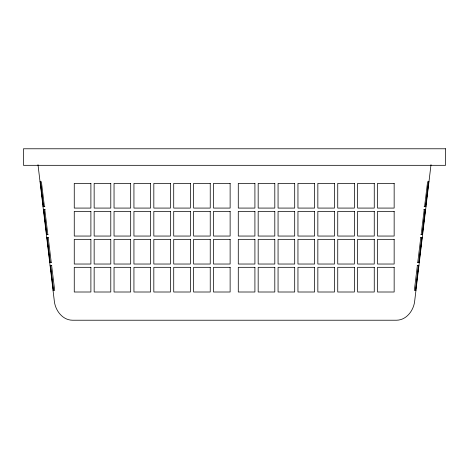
<?xml version="1.0" encoding="UTF-8"?>
<svg xmlns="http://www.w3.org/2000/svg" width="469" height="469" viewBox="0 0 469 469"><rect width="100%" height="100%" fill="white"/><g stroke="black" fill="none" stroke-linecap="round" stroke-linejoin="round"><path stroke-width="0.7" d="M415.481 290.358L418.442 265.665M418.84 262.376L421.801 237.689M422.194 234.4L425.16 209.707M425.553 206.424L428.514 181.732M415.698 290.358L418.659 265.665M419.057 262.376L422.018 237.689M422.411 234.4L425.377 209.707M425.77 206.424L428.73 181.732M431.011 164.637L414.602 301.719C413.382 310.806 406.336 320.163 396.51 320.221L72.49 320.221C62.664 320.163 55.618 310.806 54.398 301.719L37.989 164.637M417.357 265.665L414.344 290.358L415.962 290.358M417.762 262.376L420.775 237.689M421.174 234.4L424.193 209.707M424.592 206.424L427.605 181.732L428.965 181.732M40.035 181.732L41.395 181.732L44.408 206.424M42.99 206.424L44.889 206.424M424.111 206.424L426.01 206.424M43.383 209.707L45.27 209.707M423.73 209.707L425.618 209.707M46.343 234.4L48.155 234.4M420.845 234.4L422.657 234.4M46.736 237.689L48.541 237.689M420.459 237.689L422.264 237.689M49.691 262.376L51.426 262.376M417.574 262.376L419.309 262.376M50.083 265.665L51.813 265.665M417.187 265.665L418.917 265.665M53.038 290.358L54.697 290.358L51.643 265.665M44.807 209.707L47.826 234.4M48.225 237.689L51.238 262.376M40.486 181.732L43.447 206.424M43.84 209.707L46.806 234.4M47.199 237.689L50.16 262.376M50.558 265.665L53.519 290.358M40.27 181.732L43.23 206.424M43.623 209.707L46.589 234.4M46.982 237.689L49.943 262.376M50.341 265.665L53.302 290.358M445.55 148.779L23.45 148.779L23.45 165.323L445.55 165.323L445.55 148.779M90.892 183.385L74.26 183.385L74.26 208.078L90.892 208.078L90.892 183.385M110.784 183.385L94.152 183.385L94.152 208.078L110.784 208.078L110.784 183.385M130.675 183.385L114.043 183.385L114.043 208.078L130.675 208.078L130.675 183.385M150.567 183.385L133.935 183.385L133.935 208.078L150.567 208.078L150.567 183.385M170.458 183.385L153.826 183.385L153.826 208.078L170.458 208.078L170.458 183.385M190.35 183.385L173.718 183.385L173.718 208.078L190.35 208.078L190.35 183.385M210.241 183.385L193.609 183.385L193.609 208.078L210.241 208.078L210.241 183.385M230.132 183.385L213.501 183.385L213.501 208.078L230.132 208.078L230.132 183.385M254.913 183.385L238.281 183.385L238.281 208.078L254.913 208.078L254.913 183.385M274.805 183.385L258.173 183.385L258.173 208.078L274.805 208.078L274.805 183.385M294.696 183.385L278.064 183.385L278.064 208.078L294.696 208.078L294.696 183.385M314.588 183.385L297.956 183.385L297.956 208.078L314.588 208.078L314.588 183.385M334.479 183.385L317.847 183.385L317.847 208.078L334.479 208.078L334.479 183.385M354.371 183.385L337.739 183.385L337.739 208.078L354.371 208.078L354.371 183.385M374.262 183.385L357.63 183.385L357.63 208.078L374.262 208.078L374.262 183.385M394.153 183.385L377.522 183.385L377.522 208.078L394.153 208.078L394.153 183.385M90.892 211.361L74.26 211.361L74.26 236.054L90.892 236.054L90.892 211.361M110.784 211.361L94.152 211.361L94.152 236.054L110.784 236.054L110.784 211.361M130.675 211.361L114.043 211.361L114.043 236.054L130.675 236.054L130.675 211.361M150.567 211.361L133.935 211.361L133.935 236.054L150.567 236.054L150.567 211.361M170.458 211.361L153.826 211.361L153.826 236.054L170.458 236.054L170.458 211.361M190.35 211.361L173.718 211.361L173.718 236.054L190.35 236.054L190.35 211.361M210.241 211.361L193.609 211.361L193.609 236.054L210.241 236.054L210.241 211.361M230.132 211.361L213.501 211.361L213.501 236.054L230.132 236.054L230.132 211.361M254.913 211.361L238.281 211.361L238.281 236.054L254.913 236.054L254.913 211.361M274.805 211.361L258.173 211.361L258.173 236.054L274.805 236.054L274.805 211.361M294.696 211.361L278.064 211.361L278.064 236.054L294.696 236.054L294.696 211.361M314.588 211.361L297.956 211.361L297.956 236.054L314.588 236.054L314.588 211.361M334.479 211.361L317.847 211.361L317.847 236.054L334.479 236.054L334.479 211.361M354.371 211.361L337.739 211.361L337.739 236.054L354.371 236.054L354.371 211.361M374.262 211.361L357.63 211.361L357.63 236.054L374.262 236.054L374.262 211.361M394.153 211.361L377.522 211.361L377.522 236.054L394.153 236.054L394.153 211.361M90.892 239.337L74.26 239.337L74.26 264.029L90.892 264.029L90.892 239.337M110.784 239.337L94.152 239.337L94.152 264.029L110.784 264.029L110.784 239.337M130.675 239.337L114.043 239.337L114.043 264.029L130.675 264.029L130.675 239.337M150.567 239.337L133.935 239.337L133.935 264.029L150.567 264.029L150.567 239.337M170.458 239.337L153.826 239.337L153.826 264.029L170.458 264.029L170.458 239.337M190.35 239.337L173.718 239.337L173.718 264.029L190.35 264.029L190.35 239.337M210.241 239.337L193.609 239.337L193.609 264.029L210.241 264.029L210.241 239.337M230.132 239.337L213.501 239.337L213.501 264.029L230.132 264.029L230.132 239.337M254.913 239.337L238.281 239.337L238.281 264.029L254.913 264.029L254.913 239.337M274.805 239.337L258.173 239.337L258.173 264.029L274.805 264.029L274.805 239.337M294.696 239.337L278.064 239.337L278.064 264.029L294.696 264.029L294.696 239.337M314.588 239.337L297.956 239.337L297.956 264.029L314.588 264.029L314.588 239.337M334.479 239.337L317.847 239.337L317.847 264.029L334.479 264.029L334.479 239.337M354.371 239.337L337.739 239.337L337.739 264.029L354.371 264.029L354.371 239.337M374.262 239.337L357.63 239.337L357.63 264.029L374.262 264.029L374.262 239.337M394.153 239.337L377.522 239.337L377.522 264.029L394.153 264.029L394.153 239.337M90.892 267.318L74.26 267.318L74.26 292.005L90.892 292.005L90.892 267.318M110.784 267.318L94.152 267.318L94.152 292.005L110.784 292.005L110.784 267.318M130.675 267.318L114.043 267.318L114.043 292.005L130.675 292.005L130.675 267.318M150.567 267.318L133.935 267.318L133.935 292.005L150.567 292.005L150.567 267.318M170.458 267.318L153.826 267.318L153.826 292.005L170.458 292.005L170.458 267.318M190.35 267.318L173.718 267.318L173.718 292.005L190.35 292.005L190.35 267.318M210.241 267.318L193.609 267.318L193.609 292.005L210.241 292.005L210.241 267.318M230.132 267.318L213.501 267.318L213.501 292.005L230.132 292.005L230.132 267.318M254.913 267.318L238.281 267.318L238.281 292.005L254.913 292.005L254.913 267.318M274.805 267.318L258.173 267.318L258.173 292.005L274.805 292.005L274.805 267.318M294.696 267.318L278.064 267.318L278.064 292.005L294.696 292.005L294.696 267.318M314.588 267.318L297.956 267.318L297.956 292.005L314.588 292.005L314.588 267.318M334.479 267.318L317.847 267.318L317.847 292.005L334.479 292.005L334.479 267.318M354.371 267.318L337.739 267.318L337.739 292.005L354.371 292.005L354.371 267.318M374.262 267.318L357.63 267.318L357.63 292.005L374.262 292.005L374.262 267.318M394.153 267.318L377.522 267.318L377.522 292.005L394.153 292.005L394.153 267.318"/></g></svg>
